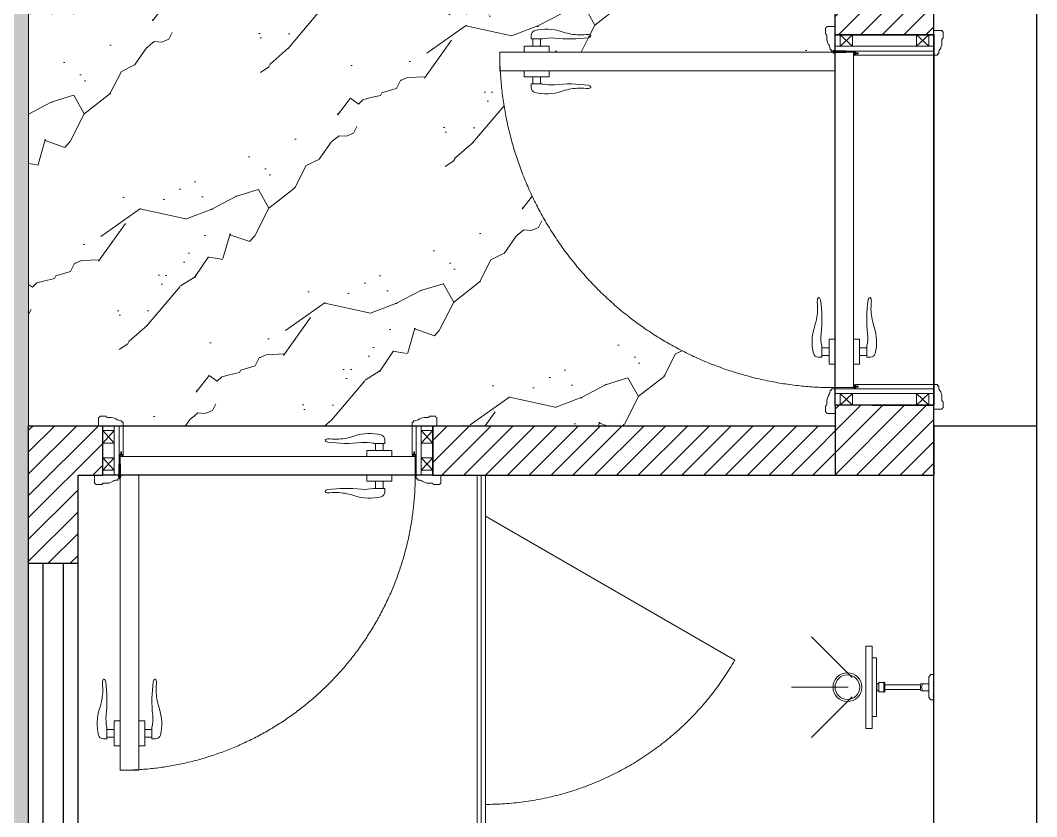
# Model space of a CAD drawing. Header units: millimetres. Extents: x 3162 to 221128, y -144913 to 11496.
# Drawn here: x 164903 to 167374, y -22662 to -20727 of the extents above; entities that cross this region are included whole.
import ezdxf
from ezdxf.xclip import XClip

# ---------------------------------------------------------------- set-up
doc = ezdxf.new("R2010")
doc.units = ezdxf.units.MM
doc.header["$LTSCALE"] = 10
doc.header["$XCLIPFRAME"] = 2
for name, pattern in [('ACAD_ISO03W100', [30, 12, -18]), ('DASH', [8.889999999999997, 6.349999999999998, -2.54]), ('DOTE', [61.467999999999996, 50.8, -5.08, 0.508, -5.08]), ('HIDDEN', [9.524999999999995, 6.349999999999998, -3.174999999999998])]:
    doc.linetypes.add(name, pattern=pattern)
for name, color, linetype, lineweight in [('FC-Doorsill【门槛线】', 8, 'Continuous', 0), ('FC-Hatch【平面填充】', 250, 'Continuous', 0), ('FF-Door【门】', 51, 'Continuous', 0), ('FF-FIXT【洁具】', 31, 'Continuous', 0), ('FF-MT【门套】', 20, 'Continuous', 0)]:
    doc.layers.add(name, color=color, linetype=linetype, lineweight=lineweight)
doc.layers.add('WALL_NEW【新建墙体】', color=4, linetype='Continuous')
doc.layers.add('WALL【墙体】', color=7, linetype='Continuous')

# ---------------------------------------------------------------- blocks, each defined once
blk = doc.blocks.new('花洒平面')
at = {"color": 8}
for p, q in [((-1.2878489e-09, 207.8250488879345), (-1.2878405e-09, 345.6517477336313)), ((-23.22135438484872, 198.2064489655916), (-122.6527311921902, 297.6378257729332)), ((23.22135438227302, 198.2064489655916), (122.6527311896425, 297.6378257729611)), ((99.99999999871216, 149.9850945829621), (-100.0000000012296, 149.9850945829621)), ((10.00741884036688, 139.4193013935091), (-9.978288139755024, 139.4193013935091)), ((9.517963841259183, 133.41930139345), (-9.488833140516363, 133.4193013934491)), ((7.556847965955968, 138.41930139339), (-7.527717265198588, 138.4193013934009)), ((11.01456535040052, 121.4193013935337), (-10.98543464958493, 121.4193013934173)), ((5.999999999876306, 119.4193013933845), (-6.000000000007275, 119.4193013933918)), ((-6.500000000007275, 31.99720896903546), (6.499999999992722, 31.99720896903546)), ((-8.500000000007276, 11.99720896903545), (8.499999999992724, 11.99720896903545))]:
    blk.add_line(p, q, dxfattribs=at)
blk.add_lwpolyline([(11.03039795043878, 131.4194267369612, 0.992114541072318), (11.01456535026955, 133.4193013934491), (9.517963841259183, 133.41930139345, 0.130916908178139), (7.556847965955968, 138.41930139339), (9.511019290868717, 138.4193013933891, 0.4139953555216791), (10.00741884036688, 139.4193013935082), (71.3405224583039, 139.4193013935082), (71.3405224583039, 149.985094582963), (99.99999999871216, 149.985094582963), (99.99999999871216, 164.9850945820308), (-100.0000000012296, 164.9850945820308), (-100.0000000012296, 149.985094582963), (-71.34052246087957, 149.985094582963), (-71.34052246087957, 139.4193013935082), (-9.978288139755024, 139.4193013935091, 0.4139953552588353), (-9.481888591362804, 138.4193013934027), (-7.527717265198588, 138.4193013934009, 0.1309169081785864), (-9.488833140516363, 133.4193013934491), (-10.98543464954127, 133.41930139345, 0.9921145410720956), (-11.00126724969595, 131.4194267369612, 0.0039583361053636), (-10.98543464951217, 131.4193013934918, 0.0809623811183885), (-10.98543464963586, 121.4193013934791, 0.9999999999999998), (-10.98543464959948, 119.4193013933918), (-6.000000000007275, 119.4193013933918), (-6.000000000007275, 31.99720896903546), (-6.500000000007275, 31.99720896903546, 0.4142135623730951), (-8.500000000007276, 29.99720896903546), (-8.500000000007276, 11.99720896903636), (-21.00000000000727, 11.99720896903545, 0.2619716589674855), (-31.00000000000728, 6.997208968934501), (-31.00000000000728, -0.0027910309645449), (30.99999999999273, -0.0027910309645449), (30.99999999999273, 6.99720896893359, 0.2619716589674763), (20.99999999999273, 11.99720896903545), (8.499999999992724, 11.99720896903545), (8.499999999992724, 29.99720896903546, 0.4142135623730951), (6.499999999992722, 31.99720896903546), (5.999999999992722, 31.99720896903546), (5.999999999876306, 119.4193013933918), (11.01456535037869, 119.4193013933918, 1.000000000000566), (11.0145653503132, 121.4193013935955, 0.0809623811178288), (11.01456535029865, 131.419301393541)], format="xyb")
blk.add_lwpolyline([(8.499999999992724, 29.99720896902272, -0.3754642067531133), (2.626985304836125, 28.9679671851427, 0.2380023616656965), (-2.62698530500347, 28.96796718509995, -0.3754642067530882), (-8.500000000007276, 29.99720896902272)], format="xyb", dxfattribs=at)
for radius in [35, 30]:
    blk.add_circle((-1.2878445e-09, 209.9850945820308), radius, dxfattribs=at)
blk = doc.blocks.new('DOORBLK101')
blk.add_line((-0.5, 0), (2e-16, 0.8660254037844385))
at = {"color": 8, "linetype": 'HIDDEN', "ltscale": 10}
blk.add_arc((-0.5, 0), 1, 0, 59.99999999999999, dxfattribs=at)
blk = doc.blocks.new('hlw_3_1200_120')
for p, q in [((-0.4999999999997999, 0.04999999999998), (0.4999999999997999, 0.04999999999998)), ((-0.4999999999997999, -0.04999999999998), (0.4999999999997999, -0.04999999999998))]:
    blk.add_line(p, q)
at = {"linetype": 'HIDDEN', "ltscale": 15}
for p, q in [((-0.4999999999997999, 0.020833333333325), (0.4999999999997999, 0.020833333333325)), ((-0.4999999999997999, -0.020833333333325), (0.4999999999997999, -0.020833333333325))]:
    blk.add_line(p, q, dxfattribs=at)
blk = doc.blocks.new('门套线03')
at = {"ltscale": 100}
blk.add_lwpolyline([(59.99999999610007, 0), (59.99999999610007, 19.6999869149644, -0.3391847375322686), (56.56702640501316, 23.13296050606286), (41.95708299996385, 23.13296050606286, -0.3604749616786678), (38.52410943494215, 19.6999869149644), (29.23864021471218, 19.69998691491773, 0.1378024109381286), (14.4835205811778, 14.68383078919714, -0.1658899653347029), (3.432973591086918, 11.92995527619487), (3.432973591086918, 8.714471423439674), (0, 8.714471423439674), (0, 0)], format="xyb", close=True, dxfattribs=at)
blk = doc.blocks.new('HL_Door_Hinge')
at = {"color": 0, "linetype": 'DOTE', "ltscale": 0.04}
for p, q in [((-4, 3), (4, 3)), ((0, -1), (0, 7))]:
    blk.add_line(p, q, dxfattribs=at)
at = {"color": 0, "linetype": 'DASH', "ltscale": 5}
for p, q in [((-2, -26), (-2, 0.7639320224989206)), ((-0.5, -26), (-0.5, 0.0419601084504393)), ((0.5, -26), (0.5, 0.0419601084504393)), ((2, -26), (2, 0.7639320224989206)), ((-0.5, -26), (-2, -26)), ((0.5, -26), (2, -26))]:
    blk.add_line(p, q, dxfattribs=at)
for radius in [3, 2]:
    blk.add_circle((0, 3), radius, dxfattribs=at)
blk = doc.blocks.new('HL_Door_Seal')
at = {"color": 0}
for p, q in [((4.99999999992724, 2.08200835914e-05), (-4.999999999941791, -2.08200763154e-05)), ((-0.9999999999417925, 5.986082524348602), (-0.4999999999272406, 6.484924469714314)), ((-0.9999999999417925, 5.986082524348602), (-0.4999999999272406, 5.986082524348602)), ((-0.9999999999417925, 5.487240578979251), (-0.4999999999272406, 5.986082524348602)), ((-0.9999999999417925, 5.487240578979251), (-0.4999999999272406, 5.487240578979251)), ((-0.9999999999417925, 4.98839863359899), (-0.4999999999272406, 5.487240578979251)), ((-0.9999999999417925, 4.489556688240552), (-0.4999999999272406, 4.98839863359899)), ((-0.9999999999417925, 4.98839863359899), (-0.4999999999272406, 4.98839863359899)), ((-0.9999999999417925, 4.489556688240552), (-0.4999999999272406, 4.489556688240552)), ((-0.9999999999417925, 3.990714742871205), (-0.4999999999272406, 4.489556688240552)), ((-0.9999999999417925, 3.990714742871205), (-0.4999999999272406, 3.990714742871205)), ((-0.9999999999417925, 3.491872797501855), (-0.4999999999272406, 3.990714742871205)), ((-0.9999999999417925, 3.491872797501855), (-0.4999999999272406, 3.491872797501855)), ((-0.9999999999417925, 2.993030852132505), (-0.4999999999272406, 3.491872797501855)), ((-0.9999999999417925, 2.993030852132505), (-0.4999999999272406, 2.993030852132505)), ((-0.9999999999417925, 2.494188906763155), (-0.4999999999272406, 2.993030852132505)), ((-0.9999999999417925, 2.494188906763155), (-0.4999999999272406, 2.494188906763155)), ((-0.9999999999417925, 1.995346961401081), (-0.4999999999272406, 2.494188906763155)), ((-0.9999999999417925, 1.995346961401081), (-0.4999999999272406, 1.995346961401081)), ((-0.9999999999417925, 1.496505016020817), (-0.4999999999272406, 1.995346961401081)), ((-0.9999999999417925, 1.496505016020817), (-0.4999999999272406, 1.496505016020817)), ((-0.9999999999417925, 0.9976630706514696), (-0.4999999999272406, 1.496505016020817)), ((-0.9999999999417925, 0.9976630706514696), (-0.4999999999272406, 0.9976630706514696)), ((-0.9999999999417925, 0.4988211252821202), (-0.4999999999272406, 0.9976630706514696)), ((-0.9999999999417925, 0.4988211252821202), (-0.4999999999272406, 0.4988211252821202)), ((-0.9999999999417925, -2.08200763154e-05), (-0.4999999999272406, 0.4988211252821202)), ((-0.4999999999272406, 6.484924469714314), (0.5000000000727596, 6.484924469714314)), ((1.000000000072759, 5.986082524348602), (0.5000000000727596, 6.484924469714314)), ((1.000000000072759, 5.986082524348602), (0.5000000000727596, 5.986082524348602)), ((1.000000000072759, 5.487240578979251), (0.5000000000727596, 5.986082524348602)), ((1.000000000072759, 5.487240578979251), (0.5000000000727596, 5.487240578979251)), ((1.000000000072759, 4.98839863359899), (0.5000000000727596, 5.487240578979251)), ((1.000000000072759, 4.98839863359899), (0.5000000000727596, 4.98839863359899)), ((1.000000000072759, 4.489556688240552), (0.5000000000727596, 4.98839863359899)), ((1.000000000072759, 4.489556688240552), (0.5000000000727596, 4.489556688240552)), ((1.000000000072759, 3.990714742871205), (0.5000000000727596, 4.489556688240552)), ((1.000000000072759, 3.990714742871205), (0.5000000000727596, 3.990714742871205)), ((1.000000000072759, 3.491872797501855), (0.5000000000727596, 3.990714742871205)), ((1.000000000072759, 3.491872797501855), (0.5000000000727596, 3.491872797501855)), ((1.000000000072759, 2.993030852132505), (0.5000000000727596, 3.491872797501855)), ((1.000000000072759, 2.993030852132505), (0.5000000000727596, 2.993030852132505)), ((1.000000000072759, 2.494188906763155), (0.5000000000727596, 2.993030852132505)), ((1.000000000072759, 2.494188906763155), (0.5000000000727596, 2.494188906763155)), ((1.000000000072759, 1.995346961401081), (0.5000000000727596, 2.494188906763155)), ((1.000000000072759, 1.995346961401081), (0.5000000000727596, 1.995346961401081)), ((1.000000000072759, 1.496505016020817), (0.5000000000727596, 1.995346961401081)), ((1.000000000072759, 1.496505016020817), (0.5000000000291039, 1.496505016020817)), ((1.000000000029102, 0.9976630706514696), (0.5000000000291039, 1.496505016020817)), ((1.000000000029102, 0.9976630706514696), (0.5000000000291039, 0.9976630706514696)), ((1.000000000029102, 0.4988211252821202), (0.5000000000291039, 0.9976630706514696)), ((1.000000000029102, 0.4988211252821202), (0.5000000000291039, 0.4988211252821202)), ((1.000000000029102, -2.08200763154e-05), (0.5000000000291039, 0.4988211252821202))]:
    blk.add_line(p, q, dxfattribs=at)
blk.add_lwpolyline([(-3.872983346140243, -1.000020820065399, 0.7745966692453083), (3.872983346285763, -1.000020820065399)], format="xyb", close=True, dxfattribs=at)
blk.add_arc((7.27596e-11, -2.08200763154e-05), 5, 180, 0.0004771610841849999, dxfattribs=at)
blk = doc.blocks.new('门把手02')
at = {"color": 250}
for p, q in [((-13.49999999860301, 32.17172175762244), (-13.49999999860301, 40.86935063358396)), ((12.90183659596368, 32.17172175762244), (-13.49999999860301, 32.17172175762244)), ((-9.40042077511316, 14.63367436802946), (-9.400420777383259, 32.17172175762244)), ((9.400420775462408, 14.63367436802946), (9.400420777557883, 32.17172175762244)), ((-30.37499999685679, 14.63367436802946), (-15.18749999825377, 14.63367436802946)), ((-30.37499999685679, 0), (-30.37499999685679, 14.63367436802946)), ((30.37499999685679, 0), (-30.37499999685679, 0)), ((-15.18749999825377, 14.63367436802946), (19.57499999797437, 14.63367436802946)), ((-15.18749999825377, 14.63367436802946), (19.57499999797437, 14.63367436802946)), ((19.57499999797437, 14.63367436802946), (30.37499999685679, 14.63367436802946)), ((30.37499999685679, 14.63367436802946), (30.37499999685679, 0))]:
    blk.add_line(p, q, dxfattribs=at)
at = {"color": 250, "extrusion": (0, 0, -1)}
for centre, major_axis, ratio, start_param, end_param in [((-1.349999999685677, 40.86935063358396), (-8.591347391675667, 8.591347391675665), 0.9999999999859452, 5.497787143775111, 6.813201964240596), ((23.38864229049068, -64.06994071556254), (-0.1062504841361529, 119.9626829500712), 0.9999999997415425, -0.2330466779844225, 0.306450502864553), ((12.90183659596368, 37.23422175832093), (3.579728080075413, 3.579728080075413), 0.9999999999779257, 2.124303553739053, 2.356194490181306), ((79.26974967814749, 368.4258099852595), (-0.06046073251190182, 336.2688116135121), 0.9999999997360908, 3.005110885875102, 3.24791649470865), ((105.2230611277045, 171.9977347373496), (-91.70875193008591, 91.70875193008587), 0.9999999999995433, 3.813777725236978, 3.981187050748119), ((124.0194821701152, 43.59716152050532), (5.9203115993942, 5.920311599394204), 0.9999999999987207, 1.23808539028771, 2.228963725690715), ((130.6264945021248, 40.3964131171815), (-0.7291489896447445, 0.7291489896447444), 0.999999999933694, 1.325662120281372, 2.81998217696338)]:
    blk.add_ellipse(centre, major_axis=major_axis, ratio=ratio, start_param=start_param, end_param=end_param, dxfattribs=at)
at = {"color": 250, "extrusion": (0, 0, -0.9999999999999999)}
for centre, major_axis, ratio, start_param, end_param in [((107.7648263399605, 189.2196141660679), (1.75338980059929, 147.0283474284527), 0.9999999997236567, 3.194780511485613, 3.464277035678652), ((33.83809215266956, -51.42656153091229), (-0.0387035664674899, 86.03667510705831), 0.9999999997428224, -0.2314410869051797, 0.1146693207027536)]:
    blk.add_ellipse(centre, major_axis=major_axis, ratio=ratio, start_param=start_param, end_param=end_param, dxfattribs=at)
at = {"color": 250, "extrusion": (0, 0, -0.9999999999999998)}
blk.add_ellipse((122.5295124765253, 24.00941682164557), major_axis=(-13.65154796017409, 13.65154796017409), ratio=0.999999999998015, start_param=0.6474644883190493, end_param=1.248662514605251, dxfattribs=at)
blk = doc.blocks.new('hld_1_722.134_120_门把手02_门套线03_45_0_0_3_40_0_1_1')
at = {"layer": 'FC-Doorsill【门槛线】'}
for p, q in [((-0.4999999999998707, 0.07480042324212), (0.4999999999998707, 0.07480042324212)), ((-0.4999999999998707, -0.07480042324212), (0.4999999999998707, -0.07480042324212))]:
    blk.add_line(p, q, dxfattribs=at)
at = {"layer": 'FF-Door【门】'}
blk.add_lwpolyline([(-0.4470163668700357, 0.07480042324212), (-0.3909160494384456, 0.07480042324212), (-0.3909160494384456, 0.9688331569821912), (-0.4470163668700357, 0.9688331569821912)], close=True, dxfattribs=at)
at = {"layer": 'FF-Door【门】', "color": 250, "linetype": 'ACAD_ISO03W100', "ltscale": 0.1041666666666666}
blk.add_lwpolyline([(-0.4470163668700357, 0.07480042324212), (0.4470163668700357, 0.07480042324212), (0.4470163668700357, 0.01870010581053), (-0.4470163668700357, 0.01870010581053)], close=True, dxfattribs=at)
at = {"layer": 'FF-Door【门】', "color": 8, "linetype": 'HIDDEN', "ltscale": 60}
blk.add_arc((-0.4470163668700357, 0.07480042324212), 0.8940327337400713, 0, 90.00000000000587, dxfattribs=at)
at = {"layer": 'FF-MT【门套】', "color": 250}
for p, q in [((-0.4650931358202147, 0.059840338593696), (-0.4999999999998707, 0.022440126972636)), ((-0.4650931358202147, 0.022440126972636), (-0.4999999999998707, 0.059840338593696)), ((0.4650931358202147, 0.059840338593696), (0.4999999999998707, 0.022440126972636)), ((0.4650931358202147, 0.022440126972636), (0.4999999999998707, 0.059840338593696)), ((-0.4999999999998707, -0.022440126972636), (-0.4650931358202147, -0.059840338593696)), ((-0.4999999999998707, -0.059840338593696), (-0.4650931358202147, -0.022440126972636)), ((0.4999999999998707, -0.022440126972636), (0.4650931358202147, -0.059840338593696)), ((0.4999999999998707, -0.059840338593696), (0.4650931358202147, -0.022440126972636))]:
    blk.add_line(p, q, dxfattribs=at)
for points in [[(-0.4999999999998707, 0.07480042324212), (-0.4650931358202147, 0.07480042324212), (-0.4650931358202147, 0.059840338593696), (-0.4999999999998707, 0.059840338593696)], [(-0.4650931358202147, 0.07480042324212), (-0.4501330511717907, 0.07480042324212), (-0.4501330511717907, -0.07480042324212), (-0.4650931358202147, -0.07480042324212)], [(0.4650931358202147, 0.07480042324212), (0.4501330511717907, 0.07480042324212), (0.4501330511717907, -0.07480042324212), (0.4650931358202147, -0.07480042324212)], [(0.4999999999998707, 0.07480042324212), (0.4650931358202147, 0.07480042324212), (0.4650931358202147, 0.059840338593696), (0.4999999999998707, 0.059840338593696)], [(-0.4650931358202147, 0.059840338593696), (-0.4650931358202147, 0.022440126972636), (-0.4999999999998707, 0.022440126972636), (-0.4999999999998707, 0.059840338593696)], [(0.4650931358202147, 0.059840338593696), (0.4650931358202147, 0.022440126972636), (0.4999999999998707, 0.022440126972636), (0.4999999999998707, 0.059840338593696)], [(-0.4999999999998707, -0.022440126972636), (-0.4999999999998707, -0.059840338593696), (-0.4650931358202147, -0.059840338593696), (-0.4650931358202147, -0.022440126972636)], [(0.4999999999998707, -0.022440126972636), (0.4999999999998707, -0.059840338593696), (0.4650931358202147, -0.059840338593696), (0.4650931358202147, -0.022440126972636)], [(-0.4999999999998707, -0.07480042324212), (-0.4650931358202147, -0.07480042324212), (-0.4650931358202147, -0.059840338593696), (-0.4999999999998707, -0.059840338593696)], [(0.4999999999998707, -0.07480042324212), (0.4650931358202147, -0.07480042324212), (0.4650931358202147, -0.059840338593696), (0.4999999999998707, -0.059840338593696)]]:
    blk.add_lwpolyline(points, close=True, dxfattribs=at)
at = {"layer": 'FF-MT【门套】'}
for points in [[(-0.4999999999998707, 0.07480042324212), (-0.4501330511717907, 0.07480042324212), (-0.4501330511717907, 0.01246673720702), (-0.4376663139647707, 0.01246673720702), (-0.4376663139647707, -0.07480042324212), (-0.4999999999998707, -0.07480042324212)], [(0.4999999999998707, 0.07480042324212), (0.4501330511717907, 0.07480042324212), (0.4501330511717907, 0.01246673720702), (0.4376663139647707, 0.01246673720702), (0.4376663139647707, -0.07480042324212), (0.4999999999998707, -0.07480042324212)]]:
    blk.add_lwpolyline(points, close=True, dxfattribs=at)
at = {"layer": 'FF-Door【门】', "color": 250, "yscale": 0.001246673720702, "zscale": 0.001246673720702}
for name, p, xscale, rotation in [('门把手02', (-0.4470163668700357, 0.8566325221190112), -0.001246673720702, 90.00000000000593), ('门把手02', (-0.3909160494384456, 0.8566325221190112), 0.001246673720702, 270.0000000000178), ('HL_Door_Seal', (-0.4438996825682807, 0.01246673720702), 0.001246673720702, 180.0000000000119), ('HL_Door_Seal', (0.4438996825682807, 0.01246673720702), -0.001246673720702, 180)]:
    blk.add_blockref(name, p, dxfattribs=dict(at, xscale=xscale, rotation=rotation))
at = {"layer": 'FF-Door【门】', "color": 250, "zscale": 0.001246673720702}
for name, p, xscale, yscale in [('门把手02', (0.3379324163086106, 0.07480042324212), -0.001246673720702, 0.001246673720702), ('HL_Door_Hinge', (-0.4485747090209131, 0.07480042324212), 0.001246673720702, 0.001246673720702), ('门把手02', (0.3379324163086106, 0.01870010581053), -0.001246673720702, -0.001246673720702)]:
    blk.add_blockref(name, p, dxfattribs=dict(at, xscale=xscale, yscale=yscale))
at = {"layer": 'FF-MT【门套】', "zscale": 0.001246673720702}
for p, xscale, yscale in [((-0.4501330511717907, 0.07480042324212), -0.001246673720702, 0.001246673720702), ((0.4501330511717907, 0.07480042324212), 0.001246673720702, 0.001246673720702), ((-0.4376663139647707, -0.07480042324212), -0.001246673720702, -0.001246673720702), ((0.4376663139647707, -0.07480042324212), 0.001246673720702, -0.001246673720702)]:
    blk.add_blockref('门套线03', p, dxfattribs=dict(at, xscale=xscale, yscale=yscale))
blk = doc.blocks.new('hld_1_820_240_门把手02_门套线03_45_0_0_3_40_0_1_1')
at = {"layer": 'FC-Doorsill【门槛线】'}
for p, q in [((-0.4999999999999541, 0.13333333333332), (0.4999999999999541, 0.13333333333332)), ((-0.4999999999999541, -0.13333333333332), (0.4999999999999541, -0.13333333333332))]:
    blk.add_line(p, q, dxfattribs=at)
at = {"layer": 'FF-Door【门】'}
blk.add_lwpolyline([(-0.4527777777777366, 0.13333333333332), (-0.4027777777777417, 0.13333333333332), (-0.4027777777777417, 1.038888888888793), (-0.4527777777777366, 1.038888888888793)], close=True, dxfattribs=at)
at = {"layer": 'FF-Door【门】', "color": 250, "linetype": 'ACAD_ISO03W100', "ltscale": 0.1041666666666666}
blk.add_lwpolyline([(-0.4527777777777366, 0.13333333333332), (0.4527777777777366, 0.13333333333332), (0.4527777777777366, 0.08333333333332499), (-0.4527777777777366, 0.08333333333332499)], close=True, dxfattribs=at)
at = {"layer": 'FF-Door【门】', "color": 8, "linetype": 'HIDDEN', "ltscale": 60}
blk.add_arc((-0.4527777777777366, 0.13333333333332), 0.9055555555554732, 0, 90.00000000000587, dxfattribs=at)
at = {"layer": 'FF-MT【门套】', "color": 250}
for p, q in [((-0.4688888888888461, 0.119999999999988), (-0.4999999999999541, 0.086666666666658)), ((-0.4688888888888461, 0.086666666666658), (-0.4999999999999541, 0.119999999999988)), ((0.4688888888888461, 0.119999999999988), (0.4999999999999541, 0.086666666666658)), ((0.4688888888888461, 0.086666666666658), (0.4999999999999541, 0.119999999999988)), ((-0.4999999999999541, -0.086666666666658), (-0.4688888888888461, -0.119999999999988)), ((-0.4999999999999541, -0.119999999999988), (-0.4688888888888461, -0.086666666666658)), ((0.4999999999999541, -0.086666666666658), (0.4688888888888461, -0.119999999999988)), ((0.4999999999999541, -0.119999999999988), (0.4688888888888461, -0.086666666666658))]:
    blk.add_line(p, q, dxfattribs=at)
for points in [[(-0.4999999999999541, 0.13333333333332), (-0.4688888888888461, 0.13333333333332), (-0.4688888888888461, 0.119999999999988), (-0.4999999999999541, 0.119999999999988)], [(-0.4688888888888461, 0.119999999999988), (-0.4688888888888461, 0.086666666666658), (-0.4999999999999541, 0.086666666666658), (-0.4999999999999541, 0.119999999999988)], [(-0.4688888888888461, 0.13333333333332), (-0.4555555555555141, 0.13333333333332), (-0.4555555555555141, -0.13333333333332), (-0.4688888888888461, -0.13333333333332)], [(0.4688888888888461, 0.13333333333332), (0.4555555555555141, 0.13333333333332), (0.4555555555555141, -0.13333333333332), (0.4688888888888461, -0.13333333333332)], [(0.4999999999999541, 0.13333333333332), (0.4688888888888461, 0.13333333333332), (0.4688888888888461, 0.119999999999988), (0.4999999999999541, 0.119999999999988)], [(0.4688888888888461, 0.119999999999988), (0.4688888888888461, 0.086666666666658), (0.4999999999999541, 0.086666666666658), (0.4999999999999541, 0.119999999999988)], [(-0.4999999999999541, -0.086666666666658), (-0.4999999999999541, -0.119999999999988), (-0.4688888888888461, -0.119999999999988), (-0.4688888888888461, -0.086666666666658)], [(0.4999999999999541, -0.086666666666658), (0.4999999999999541, -0.119999999999988), (0.4688888888888461, -0.119999999999988), (0.4688888888888461, -0.086666666666658)], [(-0.4999999999999541, -0.13333333333332), (-0.4688888888888461, -0.13333333333332), (-0.4688888888888461, -0.119999999999988), (-0.4999999999999541, -0.119999999999988)], [(0.4999999999999541, -0.13333333333332), (0.4688888888888461, -0.13333333333332), (0.4688888888888461, -0.119999999999988), (0.4999999999999541, -0.119999999999988)]]:
    blk.add_lwpolyline(points, close=True, dxfattribs=at)
at = {"layer": 'FF-MT【门套】'}
for points in [[(-0.4999999999999541, 0.13333333333332), (-0.4555555555555141, 0.13333333333332), (-0.4555555555555141, 0.07777777777777001), (-0.4444444444444042, 0.07777777777777001), (-0.4444444444444042, -0.13333333333332), (-0.4999999999999541, -0.13333333333332)], [(0.4999999999999541, 0.13333333333332), (0.4555555555555141, 0.13333333333332), (0.4555555555555141, 0.07777777777777001), (0.4444444444444042, 0.07777777777777001), (0.4444444444444042, -0.13333333333332), (0.4999999999999541, -0.13333333333332)]]:
    blk.add_lwpolyline(points, close=True, dxfattribs=at)
at = {"layer": 'FF-Door【门】', "color": 250, "yscale": 0.001111111111111, "zscale": 0.001111111111111}
for name, p, xscale, rotation in [('门把手02', (-0.4527777777777366, 0.9388888888888032), -0.001111111111111, 90.00000000000593), ('门把手02', (-0.4027777777777417, 0.9388888888888032), 0.001111111111111, 270.0000000000178), ('HL_Door_Seal', (-0.4499999999999594, 0.07777777777777001), 0.001111111111111, 180.0000000000119), ('HL_Door_Seal', (0.4499999999999594, 0.07777777777777001), -0.001111111111111, 180)]:
    blk.add_blockref(name, p, dxfattribs=dict(at, xscale=xscale, rotation=rotation))
at = {"layer": 'FF-Door【门】', "color": 250, "zscale": 0.001111111111111}
for name, p, xscale, yscale in [('门把手02', (0.3555555555555241, 0.13333333333332), -0.001111111111111, 0.001111111111111), ('HL_Door_Hinge', (-0.4541666666666253, 0.13333333333332), 0.001111111111111, 0.001111111111111), ('门把手02', (0.3555555555555241, 0.08333333333332499), -0.001111111111111, -0.001111111111111)]:
    blk.add_blockref(name, p, dxfattribs=dict(at, xscale=xscale, yscale=yscale))
at = {"layer": 'FF-MT【门套】', "zscale": 0.001111111111111}
for p, xscale, yscale in [((-0.4555555555555141, 0.13333333333332), -0.001111111111111, 0.001111111111111), ((0.4555555555555141, 0.13333333333332), 0.001111111111111, 0.001111111111111), ((-0.4444444444444042, -0.13333333333332), -0.001111111111111, -0.001111111111111), ((0.4444444444444042, -0.13333333333332), 0.001111111111111, -0.001111111111111)]:
    blk.add_blockref('门套线03', p, dxfattribs=dict(at, xscale=xscale, yscale=yscale))
blk = doc.blocks.new('海龙_05091009')
at = {"layer": 'FC-Hatch【平面填充】'}
h = blk.add_hatch(dxfattribs=at)
h.set_pattern_fill('AR-SAND', color=256, scale=2.5)
h.set_pattern_definition([(37.50000000000001, (-3374.999999999993, -1675), (-4.000078239960113, 122.3533093323356), [0, -96.52, 0, -107.95, 0, -103.1875]), (7.499999999999999, (-3374.999999999993, -1675), (112.3808207845006, 179.2062751420886), [0, -52.07, 0, -86.995, 0, -33.33750000000001]), (327.5, (-3453.104999999996, -1675), (197.7480925603645, 0.3592961696364405), [0, -31.75, 0, -114.3, 0, -149.225]), (317.5, (-3453.104999999996, -1675), (190.8891131180743, 55.73233081430408), [0, -15.875, 0, -74.92999999999998, 0, -85.72499999999998])])
h.paths.add_polyline_path([(1175, -259.9775265478675), (1174.999999999978, 75.04494690475984), (1174.999999999978, 1075.000000000014), (1174.999999999978, 1194.999999999996), (1073.989994542426, 1194.999999999996), (1073.989994542426, 1206.999999999996), (754.9999999999854, 1207), (289.7333247738497, 1207), (277.9573729401818, 1207), (277.9573729401818, 1195), (174.9999999999854, 1195), (174.9999999999854, 1675), (-209.9999999999927, 1675), (-209.9999999999927, 1225), (-584.9999999999927, 1225), (-584.9999999999927, 1125), (-1334.999999999993, 1125), (-1334.999999999993, 1225), (-1709.999999999993, 1225), (-1709.999999999993, 1675), (-1895.000000001273, 1675), (-1895.000000001331, 1075.000000003365), (-3095.000000000109, 1075.000000003365), (-3174.999999999994, 1074.999999999993), (-3174.999999999994, 1675), (-3374.999999999993, 1675), (-3374.999999999993, 800), (-3374.999999999993, -800.0000000000073), (-3374.999999999993, -1674.999999999993), (-3174.999999999994, -1674.999999999993), (-3174.999999999994, -1074.999999999993), (-3094.999999999993, -1074.999999999993), (-3094.999999999993, -1674.999999999993), (-2509.999999999994, -1674.999999999993), (-2509.999999999994, -1255.000000000014, -0.2666666666666654), (-1909.999999999993, -1255.000000000014), (-1909.999999999993, -1675), (-1859.999999999993, -1675), (-1859.999999999993, 325), (-807.9443794633335, 325, -0.0829619080701777), (-741.2806307262144, 535.6082090783018), (-746.4526745225447, 538.7906078367523), (-740.3093443774777, 537.5029942471155, -0.0676040327796236), (-636.907743844029, 685.3611857642572), (-641.029393316865, 689.8209732605354), (-635.4612685072861, 686.923657238367, -0.0676040327796258), (-496.0024171537441, 801.4014479698126), (-498.7679884170356, 806.8078621675741), (-494.1880312875073, 802.5157243878275, -0.0676040327796106), (-329.0149541370192, 875.1228202960447), (-330.2193374217168, 881.0748921868), (-326.9672224407623, 875.706260873485, -0.1366377528075043), (32.65171954385005, 877.2826912150557), (34.71527211875218, 882.9940351601178), (34.7044876002401, 876.7172256424711, -0.0676040327796336), (200.5077675359789, 805.5610020625135), (204.035700139073, 810.5038140594188), (202.331852598727, 804.4626752937181, -0.0676040327796243), (342.7889777781893, 691.2119279323015), (347.5196397874461, 695.0196222269988), (344.2490958027847, 689.6621978392502, -0.0676040327796399), (448.9430038000572, 542.7162165404334), (454.5255436557127, 545.1063938662373), (449.930864512251, 540.8300195145422, -0.0676040327796321), (511.0968871138974, 371.0871154781635), (517.1172733732674, 371.8825073171065), (511.5392254038088, 369.0043421240625, -0.0676040327796099), (524.6409585294022, 189.0535700204345), (530.6526866850327, 188.1951857984676), (524.5049681896269, 186.9286901097584, -0.0676040327796234), (488.5707162296966, 10.11617548570939), (494.127923906024, 7.667677633759012), (487.866483041631, 8.106781640784902, -0.0676040327796205), (405.5613250757887, -152.454100157407), (410.2518596021109, -156.3111177548489), (404.3410787933098, -154.1989803875112, -0.067604032779623), (281.7692118668201, -286.6001632740481), (285.2451977550373, -291.579643266421), (280.123452574473, -287.9511201049354, -0.0676040327796235), (126.3754713283051, -382.3730140402222), (128.3791106066273, -388.1056511760289), (124.4262574639651, -383.2298531839551, -0.0676040327796108), (-49.0950536830278, -432.6696182462329), (-48.71236177378159, -438.7302490543188), (-51.20315784414561, -432.9687918633209, -0.0033102513488365), (-59.99999999999272, -434.1436221859366), (-59.99999999999272, -1675), (-9.999999999992724, -1675), (-9.999999999992724, -1255.000000000014, -0.2666666666666654), (590.0000000000073, -1255.000000000014), (590.0000000000073, -1674.999999999996), (1174.999999999978, -1674.999999999996), (1174.999999999978, -1459.977526547634)])
h.paths.add_polyline_path([(-2268.75263337847, 530.6928188503407, -0.0425409077106586), (-2719.564731360595, 529.9670320907059, -0.3926926283028841), (-2742.847185532985, 555.51717163594, -0.0540132978804107), (-2733.253124120049, 637.1861347588965, -0.1043875862949472), (-2775.572007571465, 953.7108372411167, -0.0804153247872458), (-2773.909922951731, 961.6565640474292), (-2766.138984126789, 988.2983255126054), (-2766.242290633956, 1052.465689578665), (-2223.757709367659, 1053.339064823336), (-2223.654402860433, 989.1717007573062), (-2215.797720518342, 962.5550990437912, -0.0804153247678433), (-2214.110060071172, 954.6147651750326, -0.1043875862954867), (-2255.40954633891, 637.9554409587945, -0.0540132978977461), (-2245.552568787112, 556.3177930882666, -0.3926926280040245)], flags=16)
h = blk.add_hatch(dxfattribs=at)
h.set_pattern_fill('大理石', color=256, scale=80, angle=333, pattern_type=2)
h.set_pattern_definition([(14.98721250000001, (1575.372589352904, -64.30908895426182), (1241.351375111815, 215.9785313980032), [16.14434959999999, -3374.16872]), (41.19859049999996, (1350.090465805479, 22.19526512091397), (1135.500916414929, 1118.390646746497), [58.15978000000001, -4013.02472]), (33.94539589999999, (1326.323460087464, 1.982168237958831), (792.2840801709407, 444.7897550861608), [24.7095112, -5164.287839999998]), (63.00000000000001, (1346.821735660123, 15.78002099797595), (449.0672881909373, -228.8112118687317), [7.199996799999999, -748.7999519999997]), (44.56505110000001, (1564.558297019706, -74.96042422699246), (343.2168194016759, 673.6009315118897), [15.178932, -1578.60896]), (144.469234, (1564.558297019706, -74.96042422699246), (-449.0672829246242, 228.8112155667902), [24.2684968, -5072.115839999999]), (52.2157021, (1513.373739071699, -101.4054231339323), (1821.934552081308, 2465.592503723007), [51.3061416, -5335.838320000001]), (35.13299610000002, (1280.103458860547, 276.035650480866), (3512.353220693107, 2452.759840897297), [118.0948752, -24681.828]), (333, (1336.892180920942, 371.5026143953147), (343.2168178030975, 673.6009322864061), [0, -504]), (37.98310650000001, (1690.114477589923, 345.9104374977651), (1927.78502079079, 1563.180361013861), [79.45413839999998, -8263.229599999997]), (54.43911039999998, (1727.673782445126, -8.57806220070779), (3987.085911443302, 5604.78592154266), [112.8574336, -23587.2016]), (55.87498360000002, (1510.670519158069, 178.7577395172993), (2165.151341363035, 3139.19346390183), [58.0482544, -12132.0848]), (49.75948000000007, (1393.851693727462, 60.50342442151305), (1478.717739676675, 1791.991573602504), [125.7425912, -13077.228]), (333, (1324.01415393535, 96.50159359319514), (343.2168178030975, 673.6009322864061), [0, -504]), (333, (1327.555675865507, 85.61440001203663), (343.2168178030975, 673.6009322864061), [0, -504]), (333, (1396.433944124255, 95.93254014057676), (343.2168178030975, 673.6009322864061), [0, -504]), (333, (1422.417286641917, 182.6026984941818), (343.2168178030975, 673.6009322864061), [0, -504]), (32.03624340000004, (1475.081118778631, 156.4876948008677), (792.2840719578523, 444.7897585500109), [41.98285120000001, -8774.416]), (333, (1509.993236342554, 177.536071205599), (343.2168178030975, 673.6009322864061), [0, -504]), (333, (1440.522146650764, 182.4605095879378), (343.2168178030975, 673.6009322864061), [0, -504]), (333, (1484.21259924474, 214.6950623249977), (343.2168178030975, 673.6009322864061), [0, -504]), (333, (1429.500109366454, 160.8285434216886), (343.2168178030975, 673.6009322864061), [0, -504]), (23.19442889999998, (1666.423395635414, -17.77317588461665), (792.2841054818228, 444.7897195984968), [18.7446008, -3917.621200000001]), (63.00000000000001, (1656.617201567424, -37.01891538147538), (449.0672881909373, -228.8112118687317), [21.5999984, -734.3999679999997]), (16.66778010000003, (1621.654070873824, -47.4869316874756), (2033.635493811864, 660.7682234252862), [36.4965752, -7627.78392]), (63.00000000000001, (1618.385337822932, -53.9021815128508), (449.0672881909373, -228.8112118687317), [7.199996799999999, -748.7999519999997]), (12.80557099999995, (1590.967770070725, -60.13410166584073), (1241.351377112339, 215.9785471857135), [28.1169, -5876.43176]), (333, (1547.958731033323, 18.72680498118643), (343.2168178030975, 673.6009322864061), [0, -504]), (333, (1668.122709029943, -16.87071620449933), (343.2168178030975, 673.6009322864061), [0, -504]), (333, (1668.122709029943, -16.87071620449933), (343.2168178030975, 673.6009322864061), [0, -504]), (2.357753500000008, (1683.652941049142, -10.39056903633536), (1690.418676736538, -12.83269654880882), [44.05814160000001, -4582.04688]), (333, (1689.256925721827, 28.47583480897811), (343.2168178030975, 673.6009322864061), [0, -504]), (119.3099319999999, (1690.114477589923, 345.9104374977651), (-554.9177643962574, 1131.22333714176), [51.91993679999999, -5399.67352]), (341.13010235, (1595.168675080982, 281.1572554451995), (4833.889660654136, -1614.511172777954), [50.9116848, -10640.5424]), (20.86240520000002, (1488.125672378679, 319.5368898946654), (2825.919599340501, 1105.557944392456), [67.96705039999999, -14205.1128]), (347.6208739, (1376.683626818936, 343.9964570965058), (3037.62054449714, -699.2663033544562), [114.0946975999999, -11865.84719999999]), (333, (1434.632379480812, 367.1148719010636), (343.2168178030975, 673.6009322864061), [0, -504]), (351.4349488, (1543.235615339617, 226.8109837395823), (2139.485954396335, -241.6439154804947), [22.7684016, -4758.595279999998]), (349.6992442, (1565.750089971472, 223.4200312521825), (449.0672981576216, -228.8111668869144), [12.52836559999999, -2618.428719999999]), (74.09372299999997, (1578.076533361571, 221.1797708943814), (1504.383109666753, 5172.828906972029), [62.3653728, -13034.3624]), (333, (1535.383758139978, 279.4488077068927), (343.2168178030975, 673.6009322864061), [0, -504]), (333, (1595.575991515121, 282.5407557620312), (343.2168178030975, 673.6009322864061), [0, -504]), (333, (1495.234687012787, 236.3271275711704), (343.2168178030975, 673.6009322864061), [0, -504]), (333, (1510.991300705849, 409.9521070472837), (343.2168178030975, 673.6009322864061), [0, -504]), (333, (1474.648853316095, 392.1388370914574), (343.2168178030975, 673.6009322864061), [0, -504]), (17.14490259999994, (1610.366831448111, 374.4227693778449), (2033.635493106662, 660.7682246893833), [56.85771599999998, -11883.2616]), (27.58294469999995, (1551.636691068539, 343.7416519256367), (792.2841028408569, 444.7897141689042), [66.2613032, -13848.6104]), (333, (1611.198046385114, 374.5607853317306), (343.2168178030975, 673.6009322864061), [0, -504]), (333, (1528.831190117896, 373.6142547077978), (343.2168178030975, 673.6009322864061), [0, -504]), (333, (1611.198046385114, 374.5607853317306), (343.2168178030975, 673.6009322864061), [0, -504]), (333, (1551.17238806287, 342.6579089672923), (343.2168178030975, 673.6009322864061), [0, -504]), (48.06858279999997, (1643.344136587773, 264.6913833708968), (1478.717734638305, 1791.991576644941), [18.6290088, -3893.46288]), (63.00000000000001, (1655.792795809611, 278.5503442691224), (449.0672881909373, -228.8112118687317), [75.59999999999998, -680.4000000000002]), (23.19442889999998, (1878.738363336611, 520.5068558447018), (792.2841054818228, 444.7897195984968), [18.7446008, -3917.621200000001]), (333, (1681.416521705243, 441.1908483972584), (343.2168178030975, 673.6009322864061), [0, -504]), (333, (1692.173325018018, 426.6272862242548), (343.2168178030975, 673.6009322864061), [0, -504]), (333, (1641.797748031553, 470.4602004740482), (343.2168178030975, 673.6009322864061), [0, -504]), (333, (1754.36652119756, 513.0129977723989), (343.2168178030975, 673.6009322864061), [0, -504]), (26.13010230000004, (1780.523829606318, 449.3384293195922), (792.2841064144502, 444.7897196688073), [35.99999840000001, -7523.999679999999]), (63.00000000000001, (1752.739611385448, 394.8088307520666), (449.0672881909373, -228.8112118687317), [61.19999839999999, -694.799984]), (333, (1753.359887953942, 395.8567929222045), (343.2168178030975, 673.6009322864061), [0, -504]), (356.1985905, (1860.500723934507, 521.7186510413958), (1690.418671228329, -12.83270382576938), [18.2778568, -3820.07168]), (39.03751099999994, (1851.320796297216, 514.2749353285217), (1135.500912161022, 1118.39064111603), [11.818628, -2470.09344]), (39.03751099999994, (1842.140864691959, 506.8312153523983), (1135.500912161022, 1118.39064111603), [11.818628, -2470.09344]), (54.86989759999999, (1812.84449866935, 465.1932170418514), (2165.15137829361, 3139.193446897884), [50.91168479999999, -10640.54239999999]), (63.00000000000001, (1895.967907687926, 527.8894641321747), (449.0672881909373, -228.8112118687317), [18.0000016, -737.999984]), (333, (1858.08108543705, 575.4763854578486), (343.2168178030975, 673.6009322864061), [0, -504])])
edge = h.paths.add_edge_path()
edge.add_line((2321.243279597679, 937.5224734515867), (2320.000000000037, 937.5224734515867))
edge.add_line((2320.000000000037, 937.5224734515867), (2320, 982.5224734515832))
edge.add_line((2320, 982.5224734515832), (2379.625000003136, 982.5224734516304))
edge.add_line((2379.625000003136, 982.5224734516304), (2379.625000003128, 997.1561478196637))
edge.add_line((2379.625000003128, 997.1561478196637), (2400.599579224872, 997.156147819678))
edge.add_line((2400.599579224872, 997.156147819678), (2400.599579222588, 1014.694195209271))
edge.add_line((2400.599579222588, 1014.694195209271), (2396.500000001368, 1014.694195209267))
edge.add_line((2396.500000001368, 1014.694195209267), (2396.500000001353, 1029.143232837046))
edge.add_ellipse((2408.650000000278, 1023.39182408524), major_axis=(-8.591347391677326, 8.591347391677326), ratio=0.9999999999849964, start_angle=-30.367717521194777, end_angle=45.00000000048118, ccw=False)
edge.add_ellipse((2433.388642290527, 918.4525327361116), major_axis=(-0.09305673498679147, 119.9626939101849), ratio=0.9999999997414024, start_angle=342.4479810667443, end_angle=373.35889258860044, ccw=False)
edge.add_ellipse((2517.764826339823, 1171.7420876178), major_axis=(1.729449881482552, 147.0286309752031), ratio=0.999999999723832, start_angle=161.5022176041932, end_angle=176.9432310338973)
edge.add_ellipse((2515.223061127574, 1154.520208189082), major_axis=(-91.70875193011457, 91.70875193011456), ratio=0.9999999999995047, start_angle=131.8947845400374, end_angle=141.4866323429572)
edge.add_ellipse((2532.529512476504, 1006.531890273389), major_axis=(-13.65154796016119, 13.65154796016119), ratio=0.9999999999983596, start_angle=288.4569078769873, end_angle=322.9030174347773)
edge.add_ellipse((2534.019482170079, 1026.119634972248), major_axis=(5.920311599399759, 5.920311599399776), ratio=0.9999999999975128, start_angle=232.2897858302357, end_angle=289.0629324597223)
edge.add_ellipse((2489.269749677879, 1350.94828343697), major_axis=(-0.05919768390635017, 336.2688118382371), ratio=0.9999999997363276, start_angle=173.9083078491707, end_angle=187.8200444774341, ccw=False)
edge.add_ellipse((2443.838092152699, 931.0959119207691), major_axis=(-0.0253909486387245, 86.03668006579062), ratio=0.9999999997431008, start_angle=353.4387973684427, end_angle=373.2694629699254)
edge.add_line((2419.400420777442, 1013.939192475736), (2419.400420775448, 997.1561478196927))
edge.add_line((2419.400420775448, 997.1561478196927), (2429.574999997961, 997.1561478197))
edge.add_line((2429.574999997961, 997.1561478197), (2440.374999996842, 997.1561478197071))
edge.add_line((2440.374999996842, 997.1561478197071), (2440.37499999685, 982.5224734516812))
edge.add_line((2440.37499999685, 982.5224734516812), (3121.495011010776, 982.5224734522343))
edge.add_arc((3105.497971753786, 989.9447767670572), 17.63507446785964, 335.1096515156199, 392.8315172542846)
edge.add_arc((3144.068385007893, 1015.811013415485), 28.81009219572102, 183.0838361765841, 214.4681608903187, ccw=False)
edge.add_line((3115.300013084977, 1014.26111366694), (3115.300013084925, 1023.546582887171))
edge.add_arc((3111.51203329274, 1023.191576657311), 3.804578863584172, 5.354072615896152, 84.64592781936508)
edge.add_line((3111.867039493823, 1026.979556452192), (3111.867039493809, 1041.58949985724))
edge.add_arc((3111.344316802068, 1045.545196140072), 3.990084221477241, 277.5276960135319, 352.4723039864749)
edge.add_line((3115.300013084903, 1045.022473448331), (3134.999999999964, 1045.022473448345))
edge.add_line((3134.999999999964, 1045.022473448345), (3134.999999999964, 1125.000000000003))
edge.add_line((3134.999999999964, 1125.000000000003), (3084.999999999936, 1125.000000000003))
edge.add_line((3084.999999999936, 1125.000000000003), (2369.999999999985, 1124.999999999996))
edge.add_line((2369.999999999985, 1124.999999999996), (2319.999999999978, 1124.999999999996))
edge.add_line((2319.999999999978, 1124.999999999996), (2319.999999999978, 1075.000000000011))
edge.add_line((2319.999999999978, 1075.000000000011), (2199.999999999978, 1075.000000000011))
edge.add_line((2199.999999999978, 1075.000000000011), (2199.999999999978, 1225.000000000004))
edge.add_line((2199.999999999978, 1225.000000000004), (1999.999999999978, 1225.000000000004))
edge.add_arc((1747.499999999971, 1493.781249999982), 368.7812499999879, 226.7889455147223, 313.2110544852801, ccw=False)
edge.add_line((1494.999999999978, 1224.999999999996), (1294.999999999978, 1224.999999999996))
edge.add_line((1294.999999999978, 1224.999999999996), (1294.999999999978, 1075.000000000014))
edge.add_line((1294.999999999978, 1075.000000000014), (1174.999999999978, 1075.000000000014))
edge.add_line((1174.999999999978, 1075.000000000014), (1174.999999999978, 75.04494690475985))
edge.add_line((1174.999999999978, 75.04494690475984), (1345.000000003965, 75.04494690475984))
edge.add_line((1345.000000003965, 75.04494690475984), (1344.99999971041, 94.74493292564148))
edge.add_arc((1344.477276959718, 98.70062920068813), 3.990084221479356, 277.5276968673742, 352.4723048402792)
edge.add_line((1348.432973250347, 98.17790656789292), (1363.042916655395, 98.17790678560051))
edge.add_arc((1366.830896444982, 98.53291304312731), 3.804578863582156, 185.3540730343823, 275.3540734690384)
edge.add_line((1367.185902731246, 94.74493325623187), (1372.66155999506, 94.74493333779901))
edge.add_arc((1374.211460171966, 65.97656143796121), 28.81009219571755, 55.53183996359951, 93.0838370297185, ccw=False)
edge.add_arc((1400.077696245607, 104.5469750775301), 17.63507446785494, 237.168483599412, 274.8445548097826)
edge.add_line((1401.567026231205, 86.97490212978664), (1401.567026279124, 83.75941827702991))
edge.add_line((1401.567026279124, 83.75941827702991), (1404.99999987021, 83.75941832818353))
edge.add_line((1404.99999987021, 83.75941832818353), (1405.000000000065, 75.04494690474529))
edge.add_line((1405.000000000065, 75.04494690474529), (2107.134498701467, 75.04494690474166))
edge.add_line((2107.134498701467, 75.04494690474166), (2107.134498831321, 83.75941832817989))
edge.add_line((2107.134498831321, 83.75941832817989), (2110.567472422408, 83.75941827702626))
edge.add_line((2110.567472422408, 83.75941827702626), (2110.567472470328, 86.974902129783))
edge.add_arc((2112.056802455925, 104.5469750775264), 17.63507446785494, 265.1554451902175, 302.8315164007059)
edge.add_arc((2137.923038529567, 65.97656143795757), 28.81009219571756, 93.08383532275468, 124.46816003632819, ccw=False)
edge.add_line((2136.373139209732, 94.7449333839686), (2145.658608429963, 94.74493324565263))
edge.add_arc((2145.30360225655, 98.53291304312373), 3.804578863582156, 275.3540717621044, 354.6459269656176)
edge.add_line((2149.091582046138, 98.17790678559686), (2163.701525451186, 98.1779065678893))
edge.add_arc((2167.657221741814, 98.70062920068449), 3.990084221479356, 187.5276951597206, 262.4723031326258)
edge.add_line((2167.134498991123, 94.74493292563784), (2167.134498697567, 75.0449469047562))
edge.add_line((2167.134498697567, 75.0449469047562), (3134.999999999964, 75.04494690475258))
edge.add_line((3134.999999999964, 75.04494690475258), (3134.999999999964, 105.0224734562252))
edge.add_line((3134.999999999964, 105.0224734562252), (3115.300013085675, 105.0224734562107))
edge.add_arc((3111.344316802839, 104.4997507644584), 3.990084221477241, 7.527696013680437, 82.47230398657852)
edge.add_line((3111.867039494573, 108.455447047294), (3111.867039494559, 123.0653904523424))
edge.add_arc((3111.512033293475, 126.8533702472232), 3.804578863586188, 275.3540721806349, 365.3540726154599)
edge.add_line((3115.30001308566, 127.2083764770541), (3115.300013085682, 132.684033740843))
edge.add_arc((3144.068385008614, 134.2339334891039), 28.81009219571645, 145.5318391101509, 183.0838361760191, ccw=False)
edge.add_arc((3105.497971754456, 160.1001701374625), 17.63507446785693, 327.1684827452268, 364.8445539560461)
edge.add_line((3123.070044724395, 161.5894998612275), (3126.285528577151, 161.5894998612311))
edge.add_line((3126.285528577151, 161.5894998612311), (3126.285528577151, 167.569064975607))
edge.add_arc((3134.99999999992, 982.5224734522452), 814.9999999999188, 183.1651803021789, 269.38734730299905, ccw=False)
at = {"layer": 'WALL_NEW【新建墙体】'}
h = blk.add_hatch(dxfattribs=at)
h.set_pattern_fill('ANSI31', color=8, scale=11.81102362204724)
h.set_pattern_definition([(45, (1257.134498701554, 1075.000000000014), (-26.51650429449553, 26.51650429449553), [])])
h.paths.add_polyline_path([(1294.999999999978, 1675), (1174.999999999978, 1675), (1174.999999999978, 1075.000000000014), (1294.999999999978, 1075.000000000014)])
h.paths.add_polyline_path([(2319.999999999978, 1674.999999999996), (2199.999999999978, 1674.999999999996), (2199.999999999978, 1075.000000000011), (2319.999999999978, 1075.000000000011)])
h.paths.add_polyline_path([(3374.999999999978, 1675.000000000014), (3134.999999999964, 1674.999999999989), (3134.999999999964, 1025.02247345238), (3374.999999999978, 1025.02247345238)])
h.paths.add_polyline_path([(3374.999999999978, 75.04494690478168), (3374.999999999978, 125.0224734523799), (3134.999999999964, 125.0224734523799), (3134.999999999964, 75.04494690475258), (2157.13449870154, 75.0449469047562), (2157.134498701555, -44.95505309524015), (3374.999999999978, -44.95505309523287)])
h.paths.add_polyline_path([(1294.999999999978, -44.95505309524015), (1354.999999999978, -44.95505309524015), (1354.999999999964, 75.04494690475984), (1174.999999999978, 75.04494690475984), (1174.999999999978, -259.9775265476345), (1294.999999999978, -259.9775265476201)])
at = {"layer": 'FC-Hatch【平面填充】'}
blk.add_line((1174.999999999978, 1075.000000000014), (1174.999999999978, 75.04494690475984), dxfattribs=at)
at = {"layer": 'FF-FIXT【洁具】'}
for p, q in [((2264.999999999978, -44.95505309524015), (2264.999999999978, -1675)), ((2274.999999999979, -44.95505309524015), (2274.999999999979, -1675)), ((2284.999999999978, -44.95505309524015), (2284.999999999978, -1675))]:
    blk.add_line(p, q, dxfattribs=at)
at = {"layer": 'WALL_NEW【新建墙体】'}
for p, q in [((3374.999999999978, 75.04494690478168), (3374.999999999978, 1675.000000000036)), ((3224.999999999978, 1025.02247345238), (3374.999999999978, 1025.02247345238)), ((3224.999999999978, 125.0224734523799), (3374.999999999964, 125.0224734523799)), ((1174.999999999978, -259.9775265476345), (1174.999999999978, 75.04494690475984)), ((1174.999999999978, 75.04494690475984), (1354.999999999978, 75.04494690475984)), ((1354.999999999978, -44.95505309524015), (1354.999999999978, 75.04494690475984)), ((2157.134498701555, -44.95505309524015), (2157.13449870154, 75.04494690475984)), ((2157.13449870154, 75.0449469047562), (3134.999999999964, 75.04494690475258)), ((3374.999999999978, 75.04494690478168), (3424.999999999978, 75.04494690479987)), ((3374.999999999978, 75.04494690478168), (3374.999999999978, -44.95505309523287)), ((1294.999999999978, -259.9775265476201), (1294.999999999978, -44.95505309524015)), ((1294.999999999978, -44.95505309524015), (1354.999999999978, -44.95505309524015)), ((2157.134498701555, -44.95505309524015), (3374.999999999993, -44.95505309523287)), ((1294.999999999978, -259.9775265476201), (1174.999999999978, -259.9775265476345))]:
    blk.add_line(p, q, dxfattribs=at)
for points in [[(3374.999999999964, 1025.02247345238), (3134.999999999964, 1025.02247345238), (3134.999999999964, 1675.000000000003)], [(3374.999999999964, 125.0224734523799), (3134.999999999964, 125.0224734523799), (3134.999999999964, -44.95505309523287)]]:
    blk.add_lwpolyline(points, dxfattribs=at)
for points in [[(3134.999999999964, 1025.022473452394), (3374.999999999964, 1025.02247345238), (3374.999999999964, 125.0224734523799), (3134.999999999964, 125.0224734523945)], [(1354.999999999978, 75.04494690475984), (2157.134498701555, 75.04494690475984), (2157.134498701555, -44.95505309524015), (1354.999999999978, -44.95505309524015)]]:
    blk.add_lwpolyline(points, close=True, dxfattribs=at)
at = {"layer": 'WALL【墙体】'}
for p, q in [((3374.999999999949, -1675), (3374.999999999978, 75.04494690478168)), ((3374.999999999978, 75.04494690478168), (3624.999999999995, 75.04494690477806)), ((3624.999999999978, -1925), (3624.999999999978, 75.04494690477806))]:
    blk.add_line(p, q, dxfattribs=at)
for name, p, xscale, yscale, zscale, rotation in [('hld_1_820_240_门把手02_门套线03_45_0_0_3_40_0_1_1', (3255.00000000024, 575.0224734523832), -899.9999999999927, 899.9999999999927, 899.9999999999927, 90.0000000000466), ('hld_1_722.134_120_门把手02_门套线03_45_0_0_3_40_0_1_1', (1756.067249350766, 15.04494690475985), -802.1344987015764, 802.1344987015764, 802.1344987015764, 180)]:
    blk.add_blockref(name, p, dxfattribs=dict(xscale=xscale, yscale=yscale, zscale=zscale, rotation=rotation))
at = {"layer": 'FF-FIXT【洁具】', "xscale": 700, "yscale": 700, "zscale": 700, "rotation": 269.9999999999997}
blk.add_blockref('DOORBLK101', (2284.999999999978, -494.95505309524), dxfattribs=at)
at = {"layer": 'FF-FIXT【洁具】', "rotation": 90}
blk.add_blockref('花洒平面', (3374.997208969006, -560.1909791490907), dxfattribs=at)
at = {"layer": 'WALL_NEW【新建墙体】', "xscale": 1200, "yscale": 1200, "zscale": 1200, "rotation": 90}
blk.add_blockref('hlw_3_1200_120', (1234.999999999978, -859.9775265476272), dxfattribs=at)

msp = doc.modelspace()

# ---------------------------------------------------------------- block references
at = {"layer": 'WALL_NEW【新建墙体】'}
ref = msp.add_blockref('海龙_05091009', (163748.6526879069, -21786.80261979931), dxfattribs=at)
XClip(ref).set_block_clipping_path([(-3624.9999999999927, -1925), (3625, 1925)])

doc.saveas('drawing.dxf')
